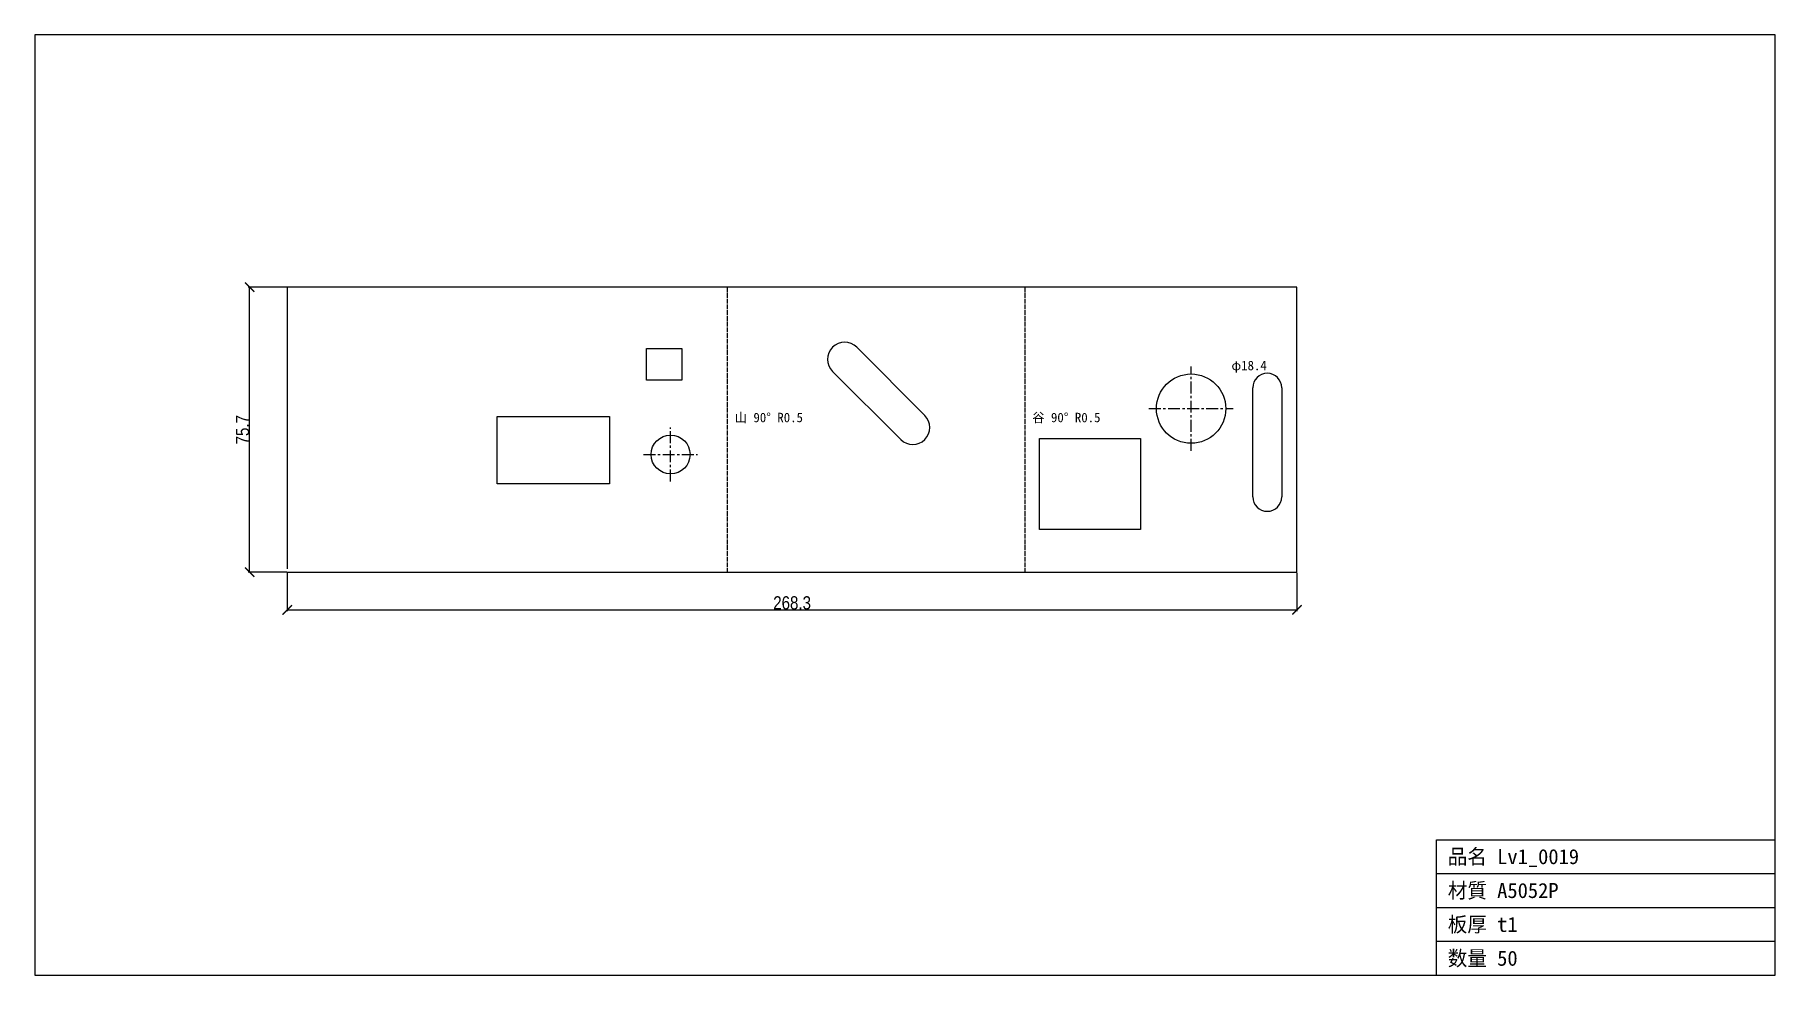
# Model space of a CAD drawing. Header units: millimetres. Extents: x -67 to 395, y -107 to 143.
import ezdxf

# ---------------------------------------------------------------- set-up
doc = ezdxf.new("R2010")
doc.units = ezdxf.units.MM
doc.linetypes.add('CENTER', pattern=[5.08, 3.175, -0.635, 0.635, -0.635])
doc.linetypes.add('DASHED', pattern=[1.524, 1.27, -0.254])
for name, color, linetype in [('BEND', 7, 'Continuous'), ('CENTER', 7, 'Continuous'), ('CUT', 7, 'Continuous'), ('DIM', 7, 'Continuous'), ('FRAME', 7, 'Continuous'), ('TEXT', 7, 'Continuous')]:
    doc.layers.add(name, color=color, linetype=linetype)
doc.styles.add('OpenSansCondensed-Light', font='OpenSansCondensed-Light.ttf')
doc.dimstyles.new('EZDXF', dxfattribs={"dimtxt": 0.25, "dimasz": 0.175, "dimexe": 0.375, "dimexo": 0.125, "dimgap": 0.1, "dimtad": 1, "dimlfac": 100, "dimzin": 12, "dimdsep": 46, "dimtxsty": 'OpenSansCondensed-Light', "dimblk": 'ARCHTICK', "dimcen": 2.5, "dimazin": 3, "dimtfac": 0.5, "dimtmove": 2, "dimatfit": 3})

# ---------------------------------------------------------------- blocks, each defined once
blk = doc.blocks.new('_ARCHTICK')
at = {"color": 0, "linetype": 'BYBLOCK', "const_width": 0.15}
blk.add_lwpolyline([(-0.5, -0.5), (0.5, 0.5)], dxfattribs=at)

msp = doc.modelspace()

# ---------------------------------------------------------------- linework, layer by layer
at = {"layer": 'BEND', "color": 4, "linetype": 'DASHED'}
for p, q in [((116.92, 75.74), (116.92, 0)), ((195.98, 75.74), (195.98, 0))]:
    msp.add_line(p, q, dxfattribs=at)
at = {"layer": 'CENTER', "color": 1, "linetype": 'CENTER'}
for p, q in [((240.18, 32.26), (240.18, 54.69)), ((228.96, 43.48), (251.39, 43.48)), ((101.86, 24.13), (101.86, 38.46)), ((94.69, 31.29), (109.02, 31.29))]:
    msp.add_line(p, q, dxfattribs=at)
at = {"layer": 'CUT'}
for p, q in [((0, 75.74), (0, 0.95)), ((268.3, 75.74), (0, 75.74)), ((268.3, 0), (268.3, 75.74)), ((95.45, 51.03), (95.45, 59.46)), ((95.45, 59.46), (104.88, 59.46)), ((104.88, 59.46), (104.88, 51.03)), ((151.33, 59.77), (169.41, 41.68)), ((104.88, 51.03), (95.45, 51.03)), ((163.01, 35.28), (144.92, 53.37)), ((256.56, 20.04), (256.56, 49.02)), ((264.26, 49.02), (264.26, 20.04)), ((55.82, 23.46), (55.82, 41.38)), ((55.82, 41.38), (85.59, 41.38)), ((85.59, 41.38), (85.59, 23.46)), ((199.86, 35.55), (226.71, 35.55)), ((199.86, 11.38), (199.86, 35.55)), ((226.71, 35.55), (226.71, 11.38)), ((85.59, 23.46), (55.82, 23.46)), ((226.71, 11.38), (199.86, 11.38)), ((0, 0), (268.3, 0))]:
    msp.add_line(p, q, dxfattribs=at)
for centre, radius in [((240.18, 43.48), 9.21), ((101.86, 31.29), 5.17)]:
    msp.add_circle(centre, radius, dxfattribs=at)
for centre, radius, start, end in [((148.12, 56.57), 4.53, 45, -135), ((260.41, 49.02), 3.85, 0, 180), ((166.21, 38.48), 4.53, -135, 45), ((260.41, 20.04), 3.85, -180, 0)]:
    msp.add_arc(centre, radius, start, end, dxfattribs=at)
at = {"layer": 'FRAME'}
for p, q in [((395.37, 142.82), (-67.07, 142.82)), ((-67.07, 142.82), (-67.07, -107.07)), ((395.37, -107.07), (395.37, 142.82)), ((305.37, -107.07), (305.37, -71.07)), ((305.37, -71.07), (395.37, -71.07)), ((305.37, -80.07), (395.37, -80.07)), ((305.37, -89.07), (395.37, -89.07)), ((305.37, -98.07), (395.37, -98.07)), ((-67.07, -107.07), (395.37, -107.07))]:
    msp.add_line(p, q, dxfattribs=at)

# ---------------------------------------------------------------- texts
at = {"layer": 'TEXT'}
for s, height, p in [('φ18.4', 2.5, (250.89, 53.69)), ('山 90° R0.5', 2.5, (118.92, 39.87)), ('谷 90° R0.5', 2.5, (197.98, 39.87)), ('品名 Lv1_0019', 4, (308.37, -77.57)), ('材質 A5052P', 4, (308.37, -86.57)), ('板厚 t1', 4, (308.37, -95.57)), ('数量 50', 4, (308.37, -104.57))]:
    msp.add_text(s, height=height, dxfattribs=at).set_placement(p)

# ---------------------------------------------------------------- dimensions: what is measured, and where the dimension line sits
at = {"layer": 'DIM'}
msp.add_linear_dim(base=(-10, 0), p1=(0, 0), p2=(0, 75.74), angle=90, dimstyle='EZDXF', override={"dimtxt": 3.5, "dimasz": 2.5, "dimdec": 1, "dimlfac": 1}, dxfattribs=at).render()
msp.add_linear_dim(base=(0, -10), p1=(0, 0), p2=(268.3, 0), dimstyle='EZDXF', override={"dimtxt": 3.5, "dimasz": 2.5, "dimdec": 1, "dimlfac": 1}, dxfattribs=at).render()

doc.saveas('drawing.dxf')
